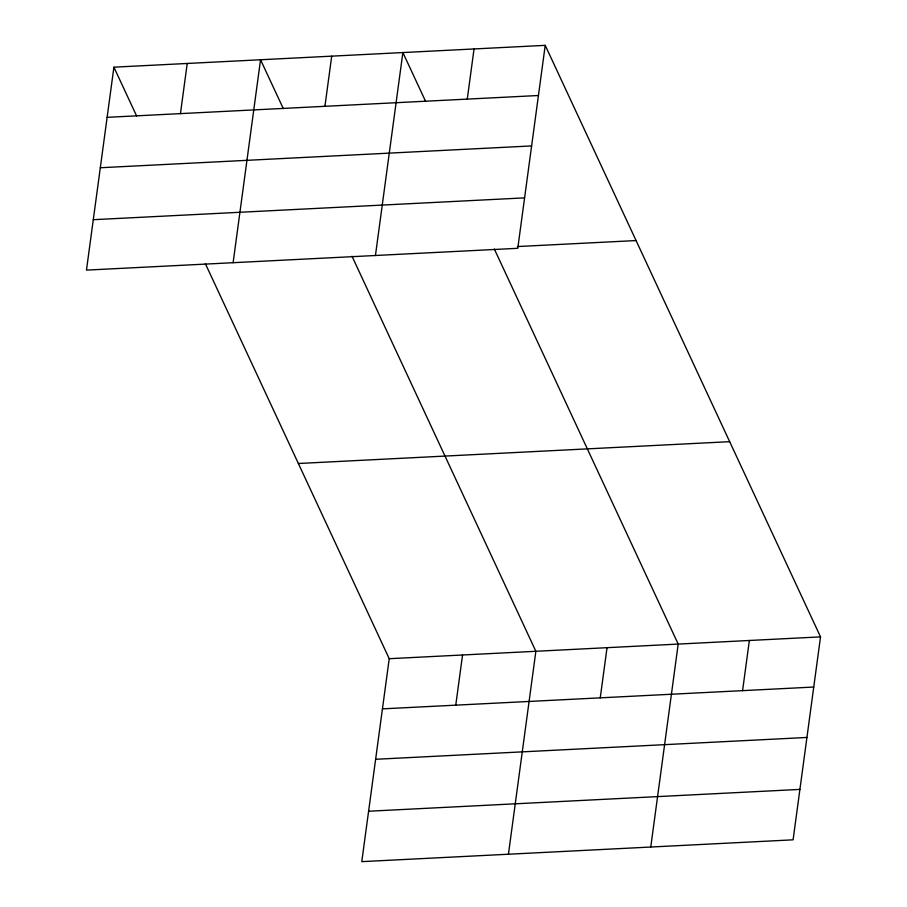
<?xml version="1.0" encoding="UTF-8"?>
<svg xmlns="http://www.w3.org/2000/svg" width="907" height="907" viewBox="0 0 907 907"><rect width="100%" height="100%" fill="white"/><g stroke="black" fill="none" stroke-linecap="round" stroke-linejoin="round"><path stroke-width="1.36" d="M113.908 67.175L86.471 270.116L517.772 248.303L545.22 45.35L113.908 67.175L136.617 115.971M180.448 113.624L187.227 63.456M233.11 262.701L260.547 59.749L283.267 108.557M324.933 106.312L331.713 56.155M375.441 255.502L402.878 52.549L425.598 101.357M205.345 263.631L389.228 658.697L361.78 861.65L793.092 839.825L820.529 636.884L545.22 45.35M467.264 99.112L474.044 48.955M455.768 705.147L462.547 654.99M508.43 854.235L535.867 651.283L351.995 256.216M600.253 697.846L607.032 647.677M650.761 847.036L678.198 644.083L494.326 249.017M742.584 690.646L749.363 640.478M107.128 117.332L538.429 95.507M100.303 167.75L531.615 145.925M93.285 219.698L524.597 197.873M517.455 246.557L636.068 240.559M298.369 463.5L729.682 441.675M389.228 658.697L820.529 636.884M382.448 708.866L813.749 687.041M375.623 759.284L806.935 737.459M368.605 811.232L799.906 789.407"/></g></svg>
